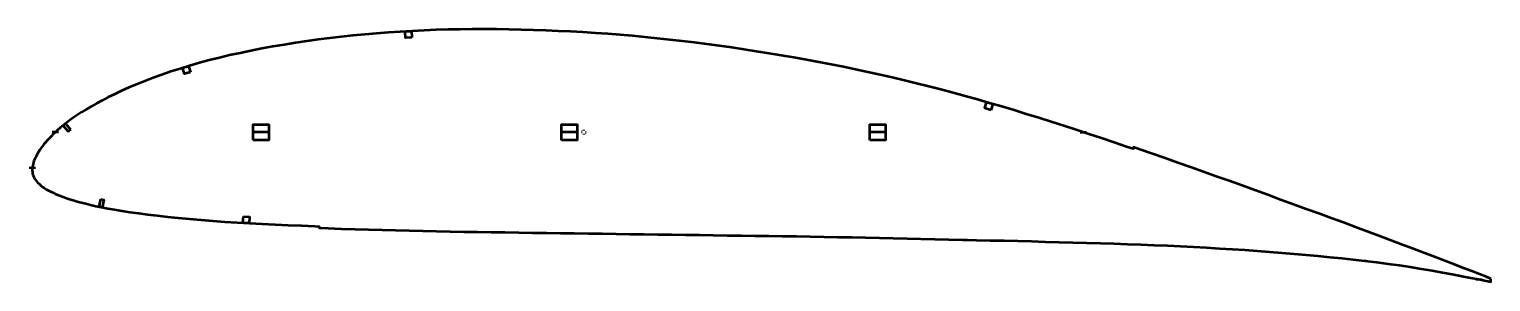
# Model space of a CAD drawing. Header units: metres. Extents: x -3 to 922, y 5 to 165.
import ezdxf

# ---------------------------------------------------------------- set-up
doc = ezdxf.new("R2010")
doc.units = ezdxf.units.M
doc.layers.add('Layer', color=1, linetype='Continuous', lineweight=50)

msp = doc.modelspace()

# ---------------------------------------------------------------- linework, layer by layer
at = {"layer": 'Layer'}
for p, q in [((15.24, 100), (11.24, 100)), ((148.89, 100), (137.89, 100)), ((344.11, 100), (333.11, 100)), ((346.8, 100), (346.3, 100)), ((347.8, 101), (347.8, 101.5)), ((347.8, 99), (347.8, 98.5)), ((348.8, 100), (349.3, 100)), ((539.33, 100), (528.33, 100)), ((661.98, 100), (665.98, 100)), ((0.73, 77.2), (-3.26, 77.5)), ((586.53, 32.12), (590.51, 31.82)), ((847.56, 35.71), (847.38, 35.25)), ((842.98, 19.04), (842.9, 18.55)), ((884.99, 21.58), (884.8, 21.12)), ((882.57, 13.28), (882.49, 12.78)), ((902.25, 9.74), (902.18, 9.24)), ((903.69, 14.44), (903.48, 13.98)), ((912.44, 7.05), (916.43, 6.74))]:
    msp.add_line(p, q, dxfattribs=at)
msp.add_lwpolyline([(921.9, 7.28), (919.14, 8.41), (914.7, 10.13), (909.9, 12.03), (904.65, 14.07), (898.93, 16.25), (892.77, 18.6), (886.25, 21.1), (879.43, 23.7), (872.42, 26.38), (865.33, 29.05), (858.19, 31.69), (850.95, 34.43), (843.62, 37.21), (836.17, 39.98), (828.6, 42.78), (820.9, 45.59), (813.05, 48.47), (805.07, 51.39), (797.01, 54.34), (788.89, 57.31), (780.74, 60.28), (772.58, 63.25), (764.43, 66.2), (756.29, 69.15), (748.14, 72.07), (740.02, 74.98), (731.92, 77.87), (723.85, 80.73), (715.81, 83.55), (707.77, 86.35), (699.75, 89.12), (695.78, 90.47), (695.44, 89.48), (691.41, 90.86), (683.43, 93.56), (675.46, 96.22), (667.5, 98.85), (659.53, 101.45), (651.57, 104.02), (643.63, 106.56), (635.74, 109.06), (627.91, 111.5), (620.12, 113.89), (612.37, 116.21), (604.65, 118.47), (596.93, 120.67), (589.23, 122.82), (581.54, 124.92), (573.85, 126.95), (566.18, 128.93), (558.49, 130.85), (550.79, 132.72), (543.08, 134.54), (535.35, 136.3), (527.6, 138.01), (519.84, 139.68), (512.08, 141.29), (504.3, 142.84), (496.49, 144.35), (488.66, 145.8), (480.81, 147.21), (472.94, 148.58), (465.07, 149.9), (457.19, 151.17), (449.31, 152.38), (441.44, 153.55), (433.58, 154.66), (425.72, 155.72), (417.86, 156.72), (410.01, 157.67), (402.16, 158.56), (394.32, 159.4), (386.47, 160.18), (378.63, 160.91), (370.79, 161.57), (362.95, 162.18), (355.1, 162.74), (347.25, 163.23), (339.4, 163.68), (331.56, 164.06), (323.73, 164.39), (315.91, 164.67), (308.1, 164.88), (300.3, 165.04), (292.52, 165.14), (284.78, 165.18), (277.08, 165.17), (269.44, 165.08), (261.83, 164.93), (254.26, 164.7), (246.69, 164.4), (239.12, 164.03), (231.58, 163.59), (224.06, 163.08), (216.56, 162.51), (209.09, 161.87), (201.65, 161.16), (194.26, 160.38), (186.92, 159.53), (179.62, 158.6), (172.38, 157.61), (165.21, 156.55), (158.09, 155.41), (151.02, 154.18), (144.01, 152.89), (137.08, 151.54), (130.28, 150.14), (123.61, 148.67), (117.09, 147.13), (110.69, 145.52), (104.42, 143.83), (98.28, 142.06), (92.27, 140.22), (86.41, 138.33), (80.72, 136.38), (75.2, 134.38), (69.87, 132.34), (64.74, 130.29), (59.85, 128.23), (55.22, 126.19), (50.84, 124.16), (46.74, 122.16), (42.89, 120.18), (39.29, 118.23), (35.94, 116.33), (32.82, 114.48), (29.92, 112.69), (27.24, 110.95), (24.77, 109.26), (22.48, 107.62), (20.36, 106.02), (18.4, 104.47), (16.58, 102.96), (14.89, 101.5), (13.33, 100.09), (11.88, 98.71), (10.54, 97.38), (9.29, 96.08), (8.14, 94.81), (7.07, 93.58), (6.08, 92.38), (5.17, 91.21), (4.33, 90.07), (3.55, 88.94), (2.82, 87.84), (2.17, 86.8), (1.58, 85.78), (1.05, 84.74), (0.56, 83.72), (0.13, 82.76), (-0.24, 81.84), (-0.54, 80.89), (-0.8, 79.96), (-1.01, 79.05), (-1.16, 78.17), (-1.27, 77.29), (-1.33, 76.48), (-1.33, 75.65), (-1.26, 74.83), (-1.12, 73.99), (-0.9, 73.14), (-0.61, 72.3), (-0.25, 71.46), (0.18, 70.64), (0.7, 69.83), (1.3, 69.03), (1.98, 68.23), (2.74, 67.46), (3.57, 66.69), (4.47, 65.95), (5.44, 65.22), (6.5, 64.51), (7.64, 63.82), (8.87, 63.14), (10.19, 62.47), (11.61, 61.79), (13.12, 61.12), (14.73, 60.44), (16.44, 59.75), (18.27, 59.06), (20.23, 58.36), (22.33, 57.67), (24.6, 56.97), (27.04, 56.26), (29.68, 55.54), (32.53, 54.8), (35.61, 54.05), (38.94, 53.29), (42.56, 52.53), (46.49, 51.77), (50.76, 51.02), (55.41, 50.26), (60.44, 49.49), (65.84, 48.72), (71.62, 47.96), (77.77, 47.23), (84.28, 46.52), (91.12, 45.83), (98.24, 45.15), (105.55, 44.5), (113.02, 43.89), (120.61, 43.33), (128.34, 42.84), (136.24, 42.39), (144.28, 41.97), (152.44, 41.58), (160.71, 41.22), (169.08, 40.88), (177.53, 40.56), (180.37, 40.45), (180.33, 39.4), (185.99, 39.19), (194.49, 38.88), (202.99, 38.61), (211.5, 38.36), (220.06, 38.13), (228.66, 37.92), (237.28, 37.71), (245.89, 37.52), (254.48, 37.35), (263.1, 37.2), (271.75, 37.07), (280.45, 36.95), (289.17, 36.82), (297.9, 36.68), (306.65, 36.56), (315.41, 36.44), (324.2, 36.32), (332.99, 36.2), (341.79, 36.08), (350.59, 35.95), (359.38, 35.82), (368.17, 35.69), (376.96, 35.58), (385.76, 35.46), (394.55, 35.35), (403.35, 35.22), (412.15, 35.1), (420.94, 34.97), (429.73, 34.85), (438.53, 34.74), (447.32, 34.63), (456.1, 34.51), (464.88, 34.39), (473.64, 34.27), (482.4, 34.13), (491.16, 33.99), (499.92, 33.84), (508.66, 33.69), (517.39, 33.52), (526.12, 33.34), (534.88, 33.15), (543.65, 32.95), (552.42, 32.76), (561.2, 32.57), (569.98, 32.38), (578.75, 32.19), (587.52, 31.99), (596.29, 31.79), (605.06, 31.58), (613.82, 31.38), (622.56, 31.18), (631.28, 30.97), (639.98, 30.74), (648.68, 30.5), (657.4, 30.25), (666.1, 30), (674.76, 29.75), (683.36, 29.49), (691.89, 29.21), (700.39, 28.9), (708.86, 28.58), (717.23, 28.24), (725.53, 27.87), (733.77, 27.46), (742, 27), (750.19, 26.52), (758.32, 26.06), (766.28, 25.59), (774.09, 25.04), (781.87, 24.41), (789.65, 23.77), (797.36, 23.15), (804.96, 22.48), (812.51, 21.73), (820.05, 20.98), (827.52, 20.27), (834.87, 19.52), (842.18, 18.64), (849.54, 17.69), (856.86, 16.75), (863.99, 15.8), (870.97, 14.72), (877.91, 13.57), (884.72, 12.4), (891.3, 11.26), (897.56, 10.12), (903.48, 9), (909.03, 7.95), (914.19, 6.94), (918.95, 5.99), (921.88, 5.37)], close=True, dxfattribs=at)
for points in [[(238.87, 160.01), (234.87, 159.77), (234.64, 163.77), (238.64, 164), (238.87, 160.01)], [(98.8, 138.04), (94.97, 136.87), (93.8, 140.69), (97.63, 141.86), (98.8, 138.04)], [(605.51, 114.05), (601.67, 115.17), (602.79, 119.01), (606.63, 117.89), (605.51, 114.05)], [(22.87, 101.63), (21.3, 100.39), (18.19, 104.31), (19.76, 105.55), (22.87, 101.63)], [(138.39, 95), (138.39, 105), (148.39, 105), (148.39, 95), (138.39, 95)], [(333.61, 95), (333.61, 105), (343.61, 105), (343.61, 95), (333.61, 95)], [(528.83, 95), (528.83, 105), (538.83, 105), (538.83, 95), (528.83, 95)], [(42.08, 57.74), (44.04, 57.32), (43.01, 52.43), (41.05, 52.84), (42.08, 57.74)], [(132.28, 46.62), (136.27, 46.4), (136.05, 42.4), (132.05, 42.63), (132.28, 46.62)]]:
    msp.add_lwpolyline(points, dxfattribs=at)

doc.saveas('drawing.dxf')
